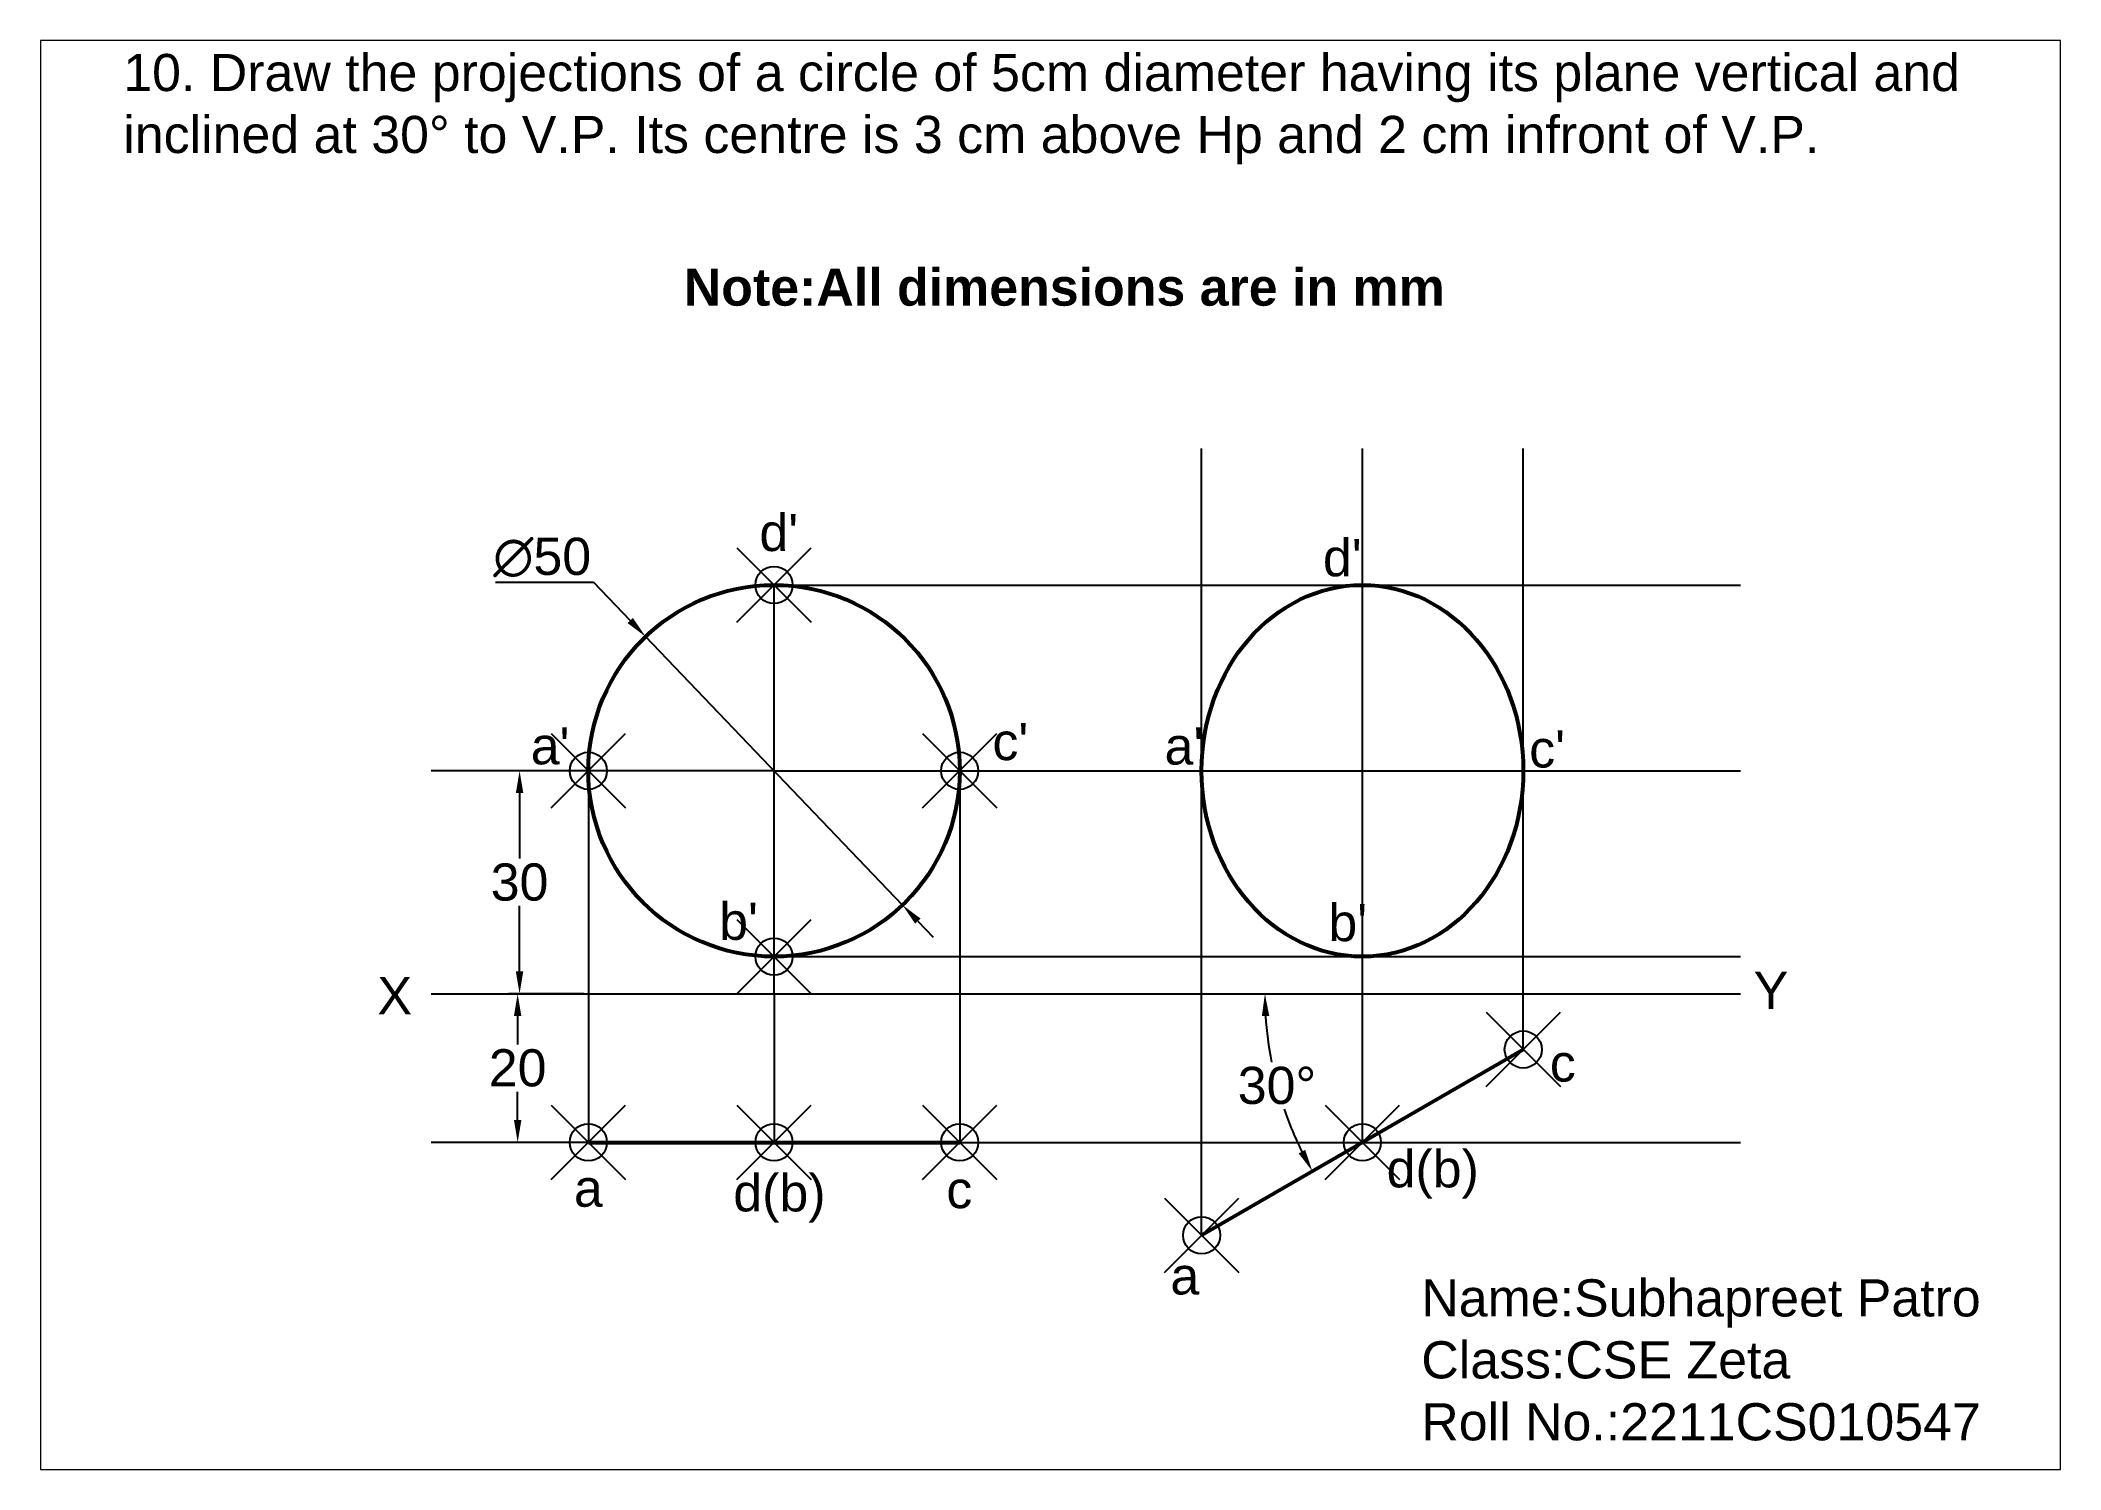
# Paper-space layout 'Layout10' of a CAD drawing. Header units: millimetres. Extents: x 30 to 267, y 21 to 189.
# The model-space entities are those that its viewports show. They can reach past a viewport. Long polylines and large blocks are cut down to what shows.
import ezdxf

# ---------------------------------------------------------------- set-up
doc = ezdxf.new("R2010")
doc.units = ezdxf.units.MM
doc.header["$PDMODE"] = 35
doc.header["$PDSIZE"] = 5
doc.styles.get("Standard").update_dxf_attribs({"font": 'arial.ttf'})
doc.dimstyles.new('ISO-25', dxfattribs={"dimtxt": 5, "dimasz": 3, "dimexe": 1.25, "dimexo": 0.625, "dimtad": 1, "dimtih": 1, "dimtoh": 1, "dimdec": 0, "dimtxsty": 'Standard', "dimcen": 2.5, "dimadec": 0, "dimazin": 0, "dimtfac": 1, "dimtdec": 0, "dimtmove": 0, "dimatfit": 3, "dimfxl": 1, "dimarcsym": 0})

# ---------------------------------------------------------------- blocks, each defined once
blk = doc.blocks.new('*D42')
at = {"color": 0, "lineweight": -2, "transparency": 16777216}
for start, end in [(183.598716340727, 191.0847612132104), (198.9884243675423, 206.4012836592731)]:
    blk.add_arc((3656.404357704156, 109.9723998415251), 47.77136614487412, start, end, dxfattribs=at)
at = {"color": 0, "transparency": 16777216}
for points in [[(3608.227436790888, 106.9581793237408), (3609.226943703055, 106.9895788863039), (3608.632991559281, 109.9723998415251)], [(3614.056108216736, 88.9668915631371), (3613.174810058259, 88.49433092590084), (3615.033141049207, 86.08671676908807)]]:
    blk.add_solid(points, dxfattribs=at)
at = {"layer": 'Defpoints', "color": 0, "transparency": 16777216}
for p in [(3496.397054302089, 109.9723998415253), (3672.64664221721, 109.9723998415253), (3609.358745952698, 101.6769891658081), (3643.41397664739, 102.4723998415252), (3600.112706458168, 77.47239984152543)]:
    blk.add_point(p, dxfattribs=at)
at = {"color": 0, "transparency": 16777216, "insert": (3610.260761387711, 97.6082604726663), "char_height": 5, "attachment_point": 5}
blk.add_mtext('30°', dxfattribs=at)
blk = doc.blocks.new('*D43')
at = {"color": 0, "lineweight": -2, "transparency": 16777216}
for p, q in [((3516.925445479371, 109.9723998415254), (3506.781124495009, 109.9723998415254)), ((3508.031124495009, 106.9723998415254), (3508.031124495009, 103.1502647801338)), ((3508.031124495009, 92.97239984152534), (3508.031124495009, 96.7945349029169)), ((3516.925445479371, 89.97239984152534), (3506.781124495009, 89.97239984152534))]:
    blk.add_line(p, q, dxfattribs=at)
at = {"color": 0, "transparency": 16777216}
for points in [[(3507.531124495009, 106.9723998415254), (3508.531124495009, 106.9723998415254), (3508.031124495009, 109.9723998415254)], [(3507.531124495009, 92.97239984152534), (3508.531124495009, 92.97239984152534), (3508.031124495009, 89.97239984152534)]]:
    blk.add_solid(points, dxfattribs=at)
at = {"layer": 'Defpoints', "color": 0, "transparency": 16777216}
for p in [(3517.550445479371, 109.9723998415254), (3508.031124495009, 89.97239984152534), (3517.550445479371, 89.97239984152534)]:
    blk.add_point(p, dxfattribs=at)
at = {"color": 0, "transparency": 16777216, "insert": (3508.031124495008, 99.97239984152434), "char_height": 5, "attachment_point": 5}
blk.add_mtext('20', dxfattribs=at)
blk = doc.blocks.new('*D44')
at = {"color": 0, "lineweight": -2, "transparency": 16777216}
for p, q in [((3516.925445479371, 139.9723998415254), (3507.038403440536, 139.9723998415254)), ((3508.288403440536, 136.9723998415254), (3508.288403440536, 128.1519701007341)), ((3508.288403440536, 112.9723998415254), (3508.288403440536, 121.7928295823167)), ((3516.925445479371, 109.9723998415254), (3507.038403440536, 109.9723998415254))]:
    blk.add_line(p, q, dxfattribs=at)
at = {"color": 0, "transparency": 16777216}
for points in [[(3507.788403440536, 136.9723998415254), (3508.788403440536, 136.9723998415254), (3508.288403440536, 139.9723998415254)], [(3507.788403440536, 112.9723998415254), (3508.788403440536, 112.9723998415254), (3508.288403440536, 109.9723998415254)]]:
    blk.add_solid(points, dxfattribs=at)
at = {"layer": 'Defpoints', "color": 0, "transparency": 16777216}
for p in [(3517.550445479371, 139.9723998415254), (3508.288403440536, 109.9723998415254), (3517.550445479371, 109.9723998415254)]:
    blk.add_point(p, dxfattribs=at)
at = {"color": 0, "transparency": 16777216, "insert": (3508.288403440535, 124.9723998415244), "char_height": 5, "attachment_point": 5}
blk.add_mtext('30', dxfattribs=at)
blk = doc.blocks.new('*D45')
at = {"color": 0, "lineweight": -2, "transparency": 16777216}
for p, q in [((3505.041896451456, 165.3515913224774), (3518.252162481469, 165.3515913224776)), ((3518.252162481469, 165.3515913224776), (3523.186835534285, 160.197399468093)), ((3559.839382930338, 121.9143644606613), (3525.261508028401, 158.0304352223893)), ((3561.914055424454, 119.7474002149577), (3563.98872791857, 117.580435969254))]:
    blk.add_line(p, q, dxfattribs=at)
at = {"color": 0, "transparency": 16777216}
for points in [[(3523.547996241903, 160.5431782171124), (3522.825674826668, 159.8516207190737), (3525.261508028401, 158.0304352223893)], [(3562.275216132071, 120.0931789639772), (3561.552894716837, 119.4016214659384), (3559.839382930338, 121.9143644606613)]]:
    blk.add_solid(points, dxfattribs=at)
at = {"layer": 'Defpoints', "color": 0, "transparency": 16777216}
for p in [(3525.261508028401, 158.0304352223893), (3559.839382930338, 121.9143644606613)]:
    blk.add_point(p, dxfattribs=at)
at = {"color": 0, "transparency": 16777216, "insert": (3511.334529466462, 168.6692925503082), "char_height": 5, "attachment_point": 5}
blk.add_mtext('∅50', dxfattribs=at)

msp = doc.modelspace()

# ---------------------------------------------------------------- linework, layer by layer
for p, q in [((3600.112706458168, 77.47239984152543), (3600.112706458168, 183.362002611364)), ((3621.763341552779, 89.9723998415252), (3621.763341552779, 183.362002611364)), ((3643.41397664739, 102.4723998415252), (3643.41397664739, 183.3620026113639)), ((3542.55044547937, 139.9723998415253), (3542.55044547937, 164.9723998415253)), ((3542.55044547937, 164.9723998415253), (3672.64664221721, 164.9723998415253)), ((3542.55044547937, 139.9723998415253), (3496.397054302089, 139.9723998415253)), ((3517.55044547937, 139.9723998415253), (3517.55044547937, 89.97239984152532)), ((3542.55044547937, 109.9723998415253), (3542.55044547937, 139.9723998415253)), ((3542.55044547937, 139.9723998415253), (3672.64664221721, 139.9723998415253)), ((3567.55044547937, 139.9723998415253), (3567.55044547937, 89.97239984152532)), ((3542.55044547937, 114.9723998415253), (3672.64664221721, 114.9723998415253)), ((3496.39705430209, 109.9723998415253), (3672.64664221721, 109.9723998415253)), ((3542.55044547937, 109.9723998415253), (3542.55044547937, 89.97239984152532)), ((3542.55044547937, 89.97239984152532), (3496.39705430209, 89.97239984152532)), ((3542.55044547937, 89.97239984152532), (3672.646642217211, 89.97239984152532))]:
    msp.add_line(p, q)
at = {"lineweight": 53}
for p, q in [((3600.112706458168, 77.47239984152543), (3643.41397664739, 102.4723998415252)), ((3517.55044547937, 89.97239984152532), (3567.550445479369, 89.97239984152532))]:
    msp.add_line(p, q, dxfattribs=at)
msp.add_circle((3542.55044547937, 139.9723998415253), 25, dxfattribs=at)
msp.add_ellipse((3621.763341552779, 139.9723998415254), major_axis=(1.312742527237835e-13, -24.99999999999989), ratio=0.8660254037844464, dxfattribs=at)
for p in [(3542.55044547937, 164.9723998415253), (3517.55044547937, 139.9723998415253), (3567.55044547937, 139.9723998415253), (3542.55044547937, 114.9723998415253), (3643.41397664739, 102.4723998415252), (3621.763341552779, 89.9723998415252), (3517.55044547937, 89.97239984152532), (3542.550445479369, 89.97239984152532), (3567.550445479369, 89.97239984152532), (3600.112706458168, 77.47239984152543)]:
    msp.add_point(p)

# ---------------------------------------------------------------- texts
at = {"char_height": 5, "attachment_point": 1}
for s, width, insert in [('10. Draw the projections of a circle of 5cm diameter having its plane vertical and \\Pinclined at 30%%D to V.P. Its centre is 3 cm above Hp and 2 cm infront of V.P.', 274.9101880997405, (3454.932533760638, 236.4375833511604)), ('{\\fArial|b1|i0|c0|p34;Note:All dimensions are in mm}', 127.5296600610509, (3530.398024708695, 207.5601933570626)), ("d'", 6.402928678673561, (3540.581283660243, 174.5461051985964)), ("d'", 6.402928678673561, (3616.447234382923, 171.1472335498066)), ("a'", 6.402928678673561, (3509.788768843399, 145.8421256149705)), ("c'", 6.402928678673561, (3571.953153771613, 146.4095297754185)), ("a'", 6.402928678673561, (3595.126636453216, 145.8109012712335)), ("c'", 6.402928678673561, (3644.215072956805, 145.4148201899235)), ("b'", 6.402928678673561, (3535.164596505571, 122.2270717494108)), ("b'", 6.402928678673561, (3617.184206179904, 122.0499578157165)), ('X', 4.58280195377381, (3489.152530826011, 112.2085235149807)), ('Y', 9.776019988334184, (3674.439633593171, 112.928492755168)), ('c', 6.402928678673561, (3646.992577336009, 103.1523163331859)), ('d(b)', 6.402928678673561, (3625.018734885493, 88.92008542827864)), ('a', 6.402928678673561, (3515.607625828622, 86.31680695339458)), ('d(b)', 6.402928678673561, (3537.06473690949, 85.68806455223275)), ('c', 6.402928678673561, (3565.746980570256, 86.11316760181137)), ('a', 6.402928678673561, (3595.912119600925, 74.50567638824634)), ('Name:Subhapreet Patro\\PClass:CSE Zeta\\PRoll No.:2211CS010547', 93.37308351974207, (3629.689685567109, 71.54575945995099))]:
    msp.add_mtext_dynamic_manual_height_columns(s, width=width, gutter_width=25, heights=[0], dxfattribs=dict(at, insert=insert))

# ---------------------------------------------------------------- dimensions: what is measured, and where the dimension line sits
dim = msp.add_diameter_dim_2p(p1=(3559.839382930338, 121.9143644606613), p2=(3525.261508028401, 158.0304352223893), dimstyle='ISO-25')
dim.commit()
dim.dimension.update_dxf_attribs({"geometry": '*D45', "text_midpoint": (3511.334529466462, 165.3515913224774), "dimtype": 163})
for p1, p2, distance, picture, middle in [((3517.55044547937, 139.9723998415253), (3517.55044547937, 109.9723998415254), -9.262042038833895, '*D44', (3508.288403440535, 124.9723998415244)), ((3517.55044547937, 109.9723998415253), (3517.55044547937, 89.97239984152532), -9.519320984361002, '*D43', (3508.031124495008, 99.97239984152434))]:
    dim = msp.add_aligned_dim(p1=p1, p2=p2, distance=distance, dimstyle='ISO-25')
    dim.commit()
    dim.dimension.update_dxf_attribs({"geometry": picture, "text_midpoint": middle})
dim = msp.add_angular_dim_2l(base=(3609.358745952698, 101.6769891658081), line1=((3600.112706458168, 77.47239984152543), (3643.41397664739, 102.4723998415252)), line2=((3496.39705430209, 109.9723998415253), (3672.64664221721, 109.9723998415253)), dimstyle='ISO-25')
dim.commit()
dim.dimension.update_dxf_attribs({"geometry": '*D42', "text_midpoint": (3610.260761387711, 97.60826047266585)})

psp = doc.layouts.new('Layout10')

# ---------------------------------------------------------------- viewports
at = {"layer": '0'}
psp.add_viewport(center=(148.5, 105), size=(237.6, 168), view_center_point=(3579.769551144851, 142.0994092170622), view_height=192.3102742651899, dxfattribs=at)

doc.saveas('drawing.dxf')
